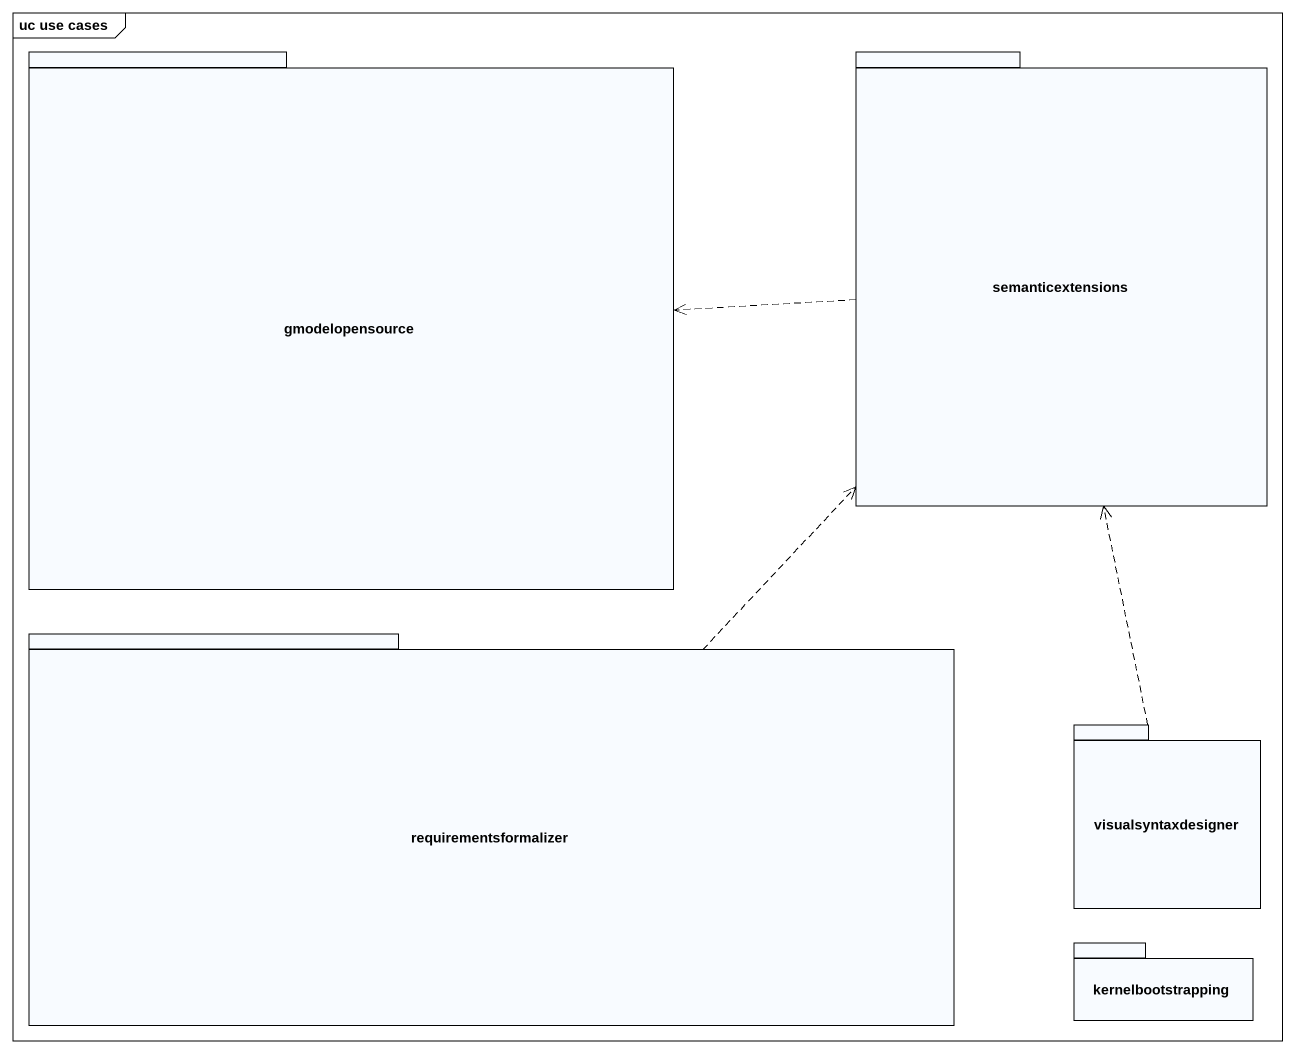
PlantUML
@startuml
mainframe uc use cases
package gmodelopensource {
}
package semanticextensions {
}
package requirementsformalizer {
}
package visualsyntaxdesigner {
}
package kernelbootstrapping {
}
semanticextensions .left.> gmodelopensource
requirementsformalizer .up.> semanticextensions
visualsyntaxdesigner .up.> semanticextensions
@enduml
